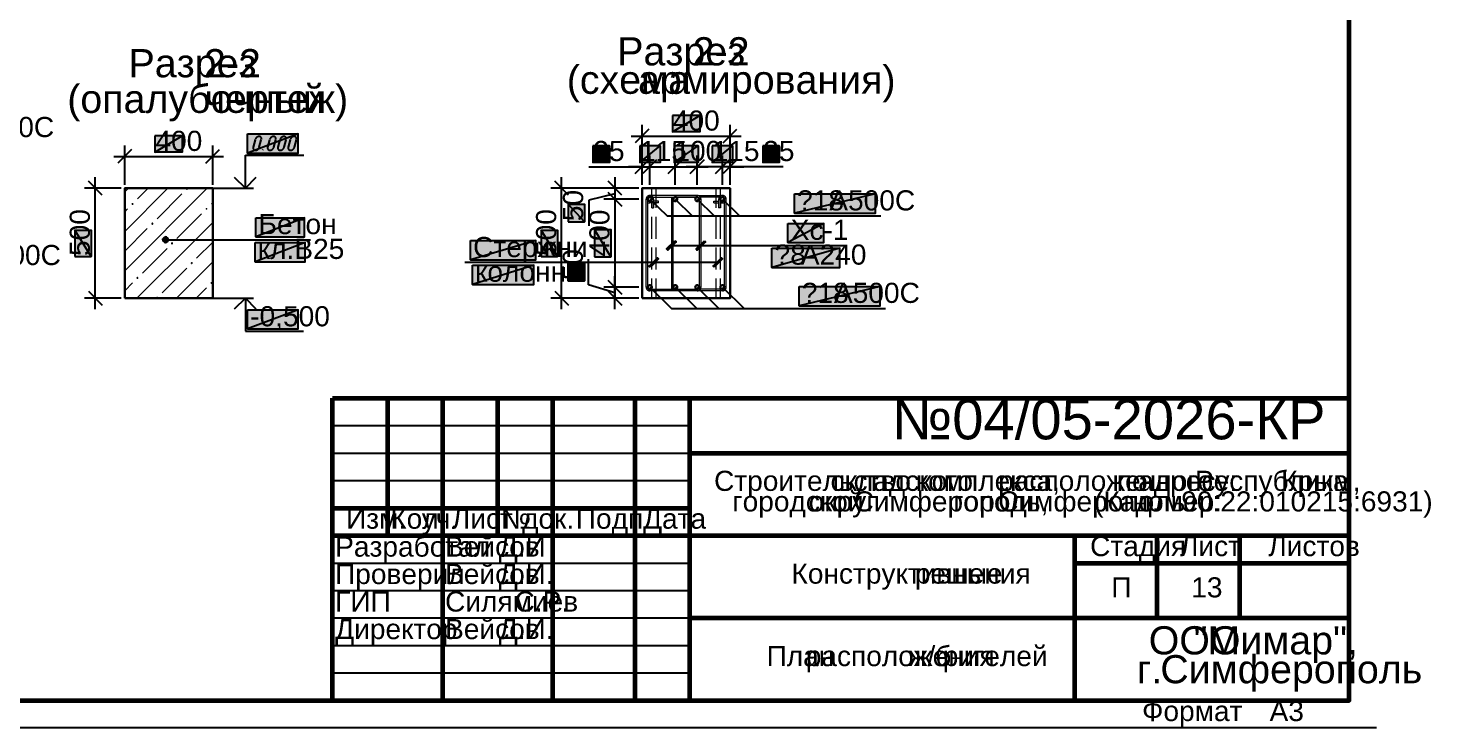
# Model space of a CAD drawing. Extents: x 8 to 21351, y 0 to 420.
# Drawn here: x 14166.9 to 14422.2, y 0.1 to 127.4 of the extents above; entities that cross this region are included whole.
import ezdxf

# ---------------------------------------------------------------- set-up
doc = ezdxf.new("R2010")
doc.units = 0
doc.styles.add('TEYPDFCAD_TEXT', font='arial.ttf')

msp = doc.modelspace()

# ---------------------------------------------------------------- hatches: boundary and pattern name
at = {"true_color": 0xffffff}
h = msp.add_hatch(color=0, dxfattribs=at)
h.paths.add_polyline_path([(14284.18, 111.51), (14284.18, 108.52), (14289.15, 111.51)])
h.paths.add_polyline_path([(14284.18, 108.52), (14289.15, 111.51), (14289.15, 108.52)])
h = msp.add_hatch(color=0, dxfattribs=at)
h.paths.add_polyline_path([(14190.01, 107.8), (14190.01, 104.8), (14194.98, 107.8)])
h.paths.add_polyline_path([(14190.01, 104.8), (14194.98, 107.8), (14194.98, 104.8)])
h = msp.add_hatch(color=0, dxfattribs=at)
h.paths.add_polyline_path([(14206.84, 108.18), (14216.09, 108.18), (14206.84, 104.67)])
h.paths.add_polyline_path([(14216.09, 108.18), (14206.84, 104.67), (14216.09, 104.67)])
h = msp.add_hatch(color=0, dxfattribs=at)
h.paths.add_polyline_path([(14269.68, 105.96), (14269.68, 102.95), (14272.69, 105.96)])
h.paths.add_polyline_path([(14269.68, 102.95), (14272.69, 105.96), (14272.69, 102.95)])
h = msp.add_hatch(color=0, dxfattribs=at)
h.paths.add_polyline_path([(14278.21, 105.96), (14278.21, 102.95), (14281.92, 105.96)])
h.paths.add_polyline_path([(14278.21, 102.95), (14281.92, 105.96), (14281.92, 102.95)])
h = msp.add_hatch(color=0, dxfattribs=at)
h.paths.add_polyline_path([(14284.46, 105.96), (14284.46, 102.95), (14288.88, 105.96)])
h.paths.add_polyline_path([(14284.46, 102.95), (14288.88, 105.96), (14288.88, 102.95)])
h = msp.add_hatch(color=0, dxfattribs=at)
h.paths.add_polyline_path([(14291.4, 105.96), (14291.4, 102.95), (14295.12, 105.96)])
h.paths.add_polyline_path([(14291.4, 102.95), (14295.12, 105.96), (14295.12, 102.95)])
h = msp.add_hatch(color=0, dxfattribs=at)
h.paths.add_polyline_path([(14300.61, 105.96), (14300.61, 102.95), (14303.61, 105.96)])
h.paths.add_polyline_path([(14300.61, 102.95), (14303.61, 105.96), (14303.61, 102.95)])
for color, points in [(256, [(14195.83, 98.13), (14195.83, 98.15), (14195.81, 98.15), (14195.79, 98.13), (14195.81, 98.11), (14195.83, 98.11)]), (256, [(14185.95, 95.42), (14185.95, 95.44), (14185.92, 95.44), (14185.9, 95.42), (14185.92, 95.4), (14185.95, 95.4)]), (256, [(14199.41, 94.53), (14199.41, 94.55), (14199.39, 94.55), (14199.37, 94.53), (14199.39, 94.51), (14199.41, 94.51)]), (256, [(14189.54, 91.82), (14189.54, 91.84), (14189.52, 91.84), (14189.5, 91.82), (14189.52, 91.8), (14189.54, 91.8)]), (7, [(14192.4, 88.71), (14192.44, 88.9), (14191.94, 88.9)]), (256, [(14193.12, 88.24), (14193.12, 88.26), (14193.1, 88.26), (14193.08, 88.24), (14193.1, 88.22), (14193.12, 88.22)]), (256, [(14196.72, 84.65), (14196.72, 84.67), (14196.7, 84.67), (14196.68, 84.65), (14196.7, 84.62), (14196.72, 84.62)]), (256, [(14186.83, 81.96), (14186.83, 81.98), (14186.81, 81.98), (14186.79, 81.96), (14186.81, 81.94), (14186.83, 81.94)]), (256, [(14200.32, 81.05), (14200.32, 81.07), (14200.3, 81.07), (14200.28, 81.05), (14200.3, 81.03), (14200.32, 81.03)]), (256, [(14190.43, 78.36), (14190.43, 78.38), (14190.41, 78.38), (14190.39, 78.36), (14190.41, 78.34), (14190.43, 78.34)])]:
    msp.add_hatch(color=color).paths.add_polyline_path(points)
h = msp.add_hatch(color=0, dxfattribs=at)
h.paths.add_polyline_path([(14306.36, 97.24), (14321.12, 97.24), (14306.36, 93.73)])
h.paths.add_polyline_path([(14321.12, 97.24), (14306.36, 93.73), (14321.12, 93.73)])
h = msp.add_hatch(color=0, dxfattribs=at)
h.paths.add_polyline_path([(14265.17, 92.18), (14268.18, 92.18), (14265.17, 95.38)])
h.paths.add_polyline_path([(14268.18, 92.18), (14265.17, 95.38), (14268.18, 95.38)])
h = msp.add_hatch(color=0, dxfattribs=at)
h.paths.add_polyline_path([(14208.34, 92.9), (14217.21, 92.9), (14208.34, 89.41)])
h.paths.add_polyline_path([(14217.21, 92.9), (14208.34, 89.41), (14217.21, 89.41)])
h = msp.add_hatch(color=0, dxfattribs=at)
h.paths.add_polyline_path([(14175.4, 85.87), (14178.41, 85.87), (14175.4, 90.66)])
h.paths.add_polyline_path([(14178.41, 85.87), (14175.4, 90.66), (14178.41, 90.66)])
h = msp.add_hatch(color=7)
h.paths.add_polyline_path([(14192.13, 89.37), (14191.94, 89.41), (14191.94, 88.9)])
h.paths.add_polyline_path([(14191.94, 89.41), (14191.94, 88.9), (14191.75, 89.37)])
h.paths.add_polyline_path([(14191.94, 88.9), (14191.75, 89.37), (14191.6, 89.26)])
h = msp.add_hatch(color=7)
h.paths.add_polyline_path([(14192.44, 88.9), (14192.4, 89.09), (14191.94, 88.9)])
h.paths.add_polyline_path([(14192.4, 89.09), (14191.94, 88.9), (14192.3, 89.26)])
h.paths.add_polyline_path([(14191.94, 88.9), (14192.3, 89.26), (14192.13, 89.37)])
h = msp.add_hatch(color=0, dxfattribs=at)
h.paths.add_polyline_path([(14260.26, 85.87), (14263.27, 85.87), (14260.26, 90.66)])
h.paths.add_polyline_path([(14263.27, 85.87), (14260.26, 90.66), (14263.27, 90.66)])
h = msp.add_hatch(color=0, dxfattribs=at)
h.paths.add_polyline_path([(14269.96, 85.79), (14272.96, 85.79), (14269.96, 90.76)])
h.paths.add_polyline_path([(14272.96, 85.79), (14269.96, 90.76), (14272.96, 90.76)])
h = msp.add_hatch(color=0, dxfattribs=at)
h.paths.add_polyline_path([(14305.2, 91.88), (14311.74, 91.88), (14305.2, 88.37)])
h.paths.add_polyline_path([(14311.74, 91.88), (14305.2, 88.37), (14311.74, 88.37)])
h = msp.add_hatch(color=7)
h.paths.add_polyline_path([(14191.6, 89.26), (14191.47, 89.09), (14191.94, 88.9)])
h.paths.add_polyline_path([(14191.47, 89.09), (14191.94, 88.9), (14191.45, 88.9)])
h.paths.add_polyline_path([(14191.94, 88.9), (14191.45, 88.9), (14191.47, 88.71)])
h = msp.add_hatch(color=7)
h.paths.add_polyline_path([(14191.47, 88.71), (14191.6, 88.56), (14191.94, 88.9)])
h.paths.add_polyline_path([(14191.6, 88.56), (14191.94, 88.9), (14191.75, 88.43)])
h.paths.add_polyline_path([(14191.94, 88.9), (14191.75, 88.43), (14191.94, 88.41)])
h = msp.add_hatch(color=7)
h.paths.add_polyline_path([(14191.94, 88.41), (14192.13, 88.43), (14191.94, 88.9)])
h.paths.add_polyline_path([(14192.13, 88.43), (14191.94, 88.9), (14192.3, 88.56)])
h.paths.add_polyline_path([(14191.94, 88.9), (14192.3, 88.56), (14192.4, 88.71)])
h = msp.add_hatch(color=0, dxfattribs=at)
h.paths.add_polyline_path([(14208.23, 88.41), (14217.34, 88.41), (14208.23, 84.9)])
h.paths.add_polyline_path([(14217.34, 88.41), (14208.23, 84.9), (14217.34, 84.9)])
h = msp.add_hatch(color=0, dxfattribs=at)
h.paths.add_polyline_path([(14247.41, 88.75), (14259.31, 88.75), (14247.41, 85.26)])
h.paths.add_polyline_path([(14259.31, 88.75), (14247.41, 85.26), (14259.31, 85.26)])
h = msp.add_hatch(color=7)
h.paths.add_polyline_path([(14284.62, 88.73), (14284.84, 88.52), (14283.12, 87.23)])
h.paths.add_polyline_path([(14284.84, 88.52), (14283.12, 87.23), (14283.33, 87.02)])
h = msp.add_hatch(color=7)
h.paths.add_polyline_path([(14284.62, 88.73), (14284.84, 88.52), (14283.12, 87.23)])
h.paths.add_polyline_path([(14284.84, 88.52), (14283.12, 87.23), (14283.33, 87.02)])
h = msp.add_hatch(color=7)
h.paths.add_polyline_path([(14289.98, 88.73), (14290.19, 88.52), (14288.48, 87.23)])
h.paths.add_polyline_path([(14290.19, 88.52), (14288.48, 87.23), (14288.69, 87.02)])
h = msp.add_hatch(color=7)
h.paths.add_polyline_path([(14289.98, 88.73), (14290.19, 88.52), (14288.48, 87.23)])
h.paths.add_polyline_path([(14290.19, 88.52), (14288.48, 87.23), (14288.69, 87.02)])
h = msp.add_hatch(color=0, dxfattribs=at)
h.paths.add_polyline_path([(14302.26, 87.38), (14314.66, 87.38), (14302.26, 83.86)])
h.paths.add_polyline_path([(14314.66, 87.38), (14302.26, 83.86), (14314.66, 83.86)])
h = msp.add_hatch(color=0, dxfattribs=at)
h.paths.add_polyline_path([(14247.77, 84.26), (14258.95, 84.26), (14247.77, 80.75)])
h.paths.add_polyline_path([(14258.95, 84.26), (14247.77, 80.75), (14258.95, 80.75)])
h = msp.add_hatch(color=0, dxfattribs=at)
h.paths.add_polyline_path([(14265.13, 81.45), (14268.14, 81.45), (14265.13, 84.62)])
h.paths.add_polyline_path([(14268.14, 81.45), (14265.13, 84.62), (14268.14, 84.62)])
h = msp.add_hatch(color=7)
h.paths.add_polyline_path([(14280.16, 83.9), (14279.95, 84.12), (14281.66, 85.41)])
h.paths.add_polyline_path([(14279.95, 84.12), (14281.66, 85.41), (14281.45, 85.62)])
h = msp.add_hatch(color=7)
h.paths.add_polyline_path([(14291.78, 83.9), (14291.57, 84.12), (14293.28, 85.41)])
h.paths.add_polyline_path([(14291.57, 84.12), (14293.28, 85.41), (14293.07, 85.62)])
h = msp.add_hatch(color=0, dxfattribs=at)
h.paths.add_polyline_path([(14307.21, 80.41), (14321.96, 80.41), (14307.21, 76.9)])
h.paths.add_polyline_path([(14321.96, 80.41), (14307.21, 76.9), (14321.96, 76.9)])
h = msp.add_hatch(color=0, dxfattribs=at)
h.paths.add_polyline_path([(14206.84, 76.16), (14216.07, 76.16), (14206.84, 72.67)])
h.paths.add_polyline_path([(14216.07, 76.16), (14206.84, 72.67), (14216.07, 72.67)])

# ---------------------------------------------------------------- linework, layer by layer
at = {"color": 7, "lineweight": 25}
for p, q in [((14278.66, 98.89), (14278.66, 109.77)), ((14294.66, 98.89), (14294.66, 109.77)), ((14208.29, 107.23), (14208.27, 107.17)), ((14208.32, 107.28), (14208.29, 107.23)), ((14208.35, 107.34), (14208.32, 107.28)), ((14208.39, 107.39), (14208.35, 107.34)), ((14208.43, 107.43), (14208.39, 107.39)), ((14208.47, 107.48), (14208.43, 107.43)), ((14208.52, 107.52), (14208.47, 107.48)), ((14208.57, 107.55), (14208.52, 107.52)), ((14208.62, 107.58), (14208.57, 107.55)), ((14208.68, 107.61), (14208.62, 107.58)), ((14208.73, 107.64), (14208.68, 107.61)), ((14208.79, 107.66), (14208.73, 107.64)), ((14208.85, 107.67), (14208.79, 107.66)), ((14208.91, 107.68), (14208.85, 107.67)), ((14208.97, 107.68), (14208.91, 107.68)), ((14209.02, 107.68), (14208.97, 107.68)), ((14209.08, 107.67), (14209.02, 107.68)), ((14209.13, 107.65), (14209.08, 107.67)), ((14209.17, 107.64), (14209.13, 107.65)), ((14209.22, 107.61), (14209.17, 107.64)), ((14209.26, 107.58), (14209.22, 107.61)), ((14209.29, 107.55), (14209.26, 107.58)), ((14209.32, 107.51), (14209.29, 107.55)), ((14209.35, 107.47), (14209.32, 107.51)), ((14209.37, 107.43), (14209.35, 107.47)), ((14209.39, 107.38), (14209.37, 107.43)), ((14209.4, 107.33), (14209.39, 107.38)), ((14209.39, 107.17), (14209.4, 107.23)), ((14209.4, 107.28), (14209.4, 107.33)), ((14209.4, 107.23), (14209.4, 107.28)), ((14210.92, 107.23), (14210.89, 107.17)), ((14210.94, 107.28), (14210.92, 107.23)), ((14210.98, 107.34), (14210.94, 107.28)), ((14211.01, 107.39), (14210.98, 107.34)), ((14211.05, 107.43), (14211.01, 107.39)), ((14211.1, 107.48), (14211.05, 107.43)), ((14211.15, 107.52), (14211.1, 107.48)), ((14211.2, 107.55), (14211.15, 107.52)), ((14211.25, 107.58), (14211.2, 107.55)), ((14211.3, 107.61), (14211.25, 107.58)), ((14211.36, 107.64), (14211.3, 107.61)), ((14211.42, 107.66), (14211.36, 107.64)), ((14211.47, 107.67), (14211.42, 107.66)), ((14211.53, 107.68), (14211.47, 107.67)), ((14211.59, 107.68), (14211.53, 107.68)), ((14211.65, 107.68), (14211.59, 107.68)), ((14211.7, 107.67), (14211.65, 107.68)), ((14211.75, 107.65), (14211.7, 107.67)), ((14211.8, 107.64), (14211.75, 107.65)), ((14211.84, 107.61), (14211.8, 107.64)), ((14211.88, 107.58), (14211.84, 107.61)), ((14211.92, 107.55), (14211.88, 107.58)), ((14211.95, 107.51), (14211.92, 107.55)), ((14211.97, 107.47), (14211.95, 107.51)), ((14211.99, 107.43), (14211.97, 107.47)), ((14212.01, 107.38), (14211.99, 107.43)), ((14212.02, 107.33), (14212.01, 107.38)), ((14212.03, 107.28), (14212.02, 107.33)), ((14212.02, 107.17), (14212.03, 107.23)), ((14212.03, 107.23), (14212.03, 107.28)), ((14212.8, 107.23), (14212.78, 107.17)), ((14212.83, 107.28), (14212.8, 107.23)), ((14212.86, 107.34), (14212.83, 107.28)), ((14212.9, 107.39), (14212.86, 107.34)), ((14212.94, 107.43), (14212.9, 107.39)), ((14212.98, 107.48), (14212.94, 107.43)), ((14213.03, 107.52), (14212.98, 107.48)), ((14213.08, 107.55), (14213.03, 107.52)), ((14213.13, 107.58), (14213.08, 107.55)), ((14213.19, 107.61), (14213.13, 107.58)), ((14213.24, 107.64), (14213.19, 107.61)), ((14213.3, 107.66), (14213.24, 107.64)), ((14213.36, 107.67), (14213.3, 107.66)), ((14213.42, 107.68), (14213.36, 107.67)), ((14213.47, 107.68), (14213.42, 107.68)), ((14213.53, 107.68), (14213.47, 107.68)), ((14213.59, 107.67), (14213.53, 107.68)), ((14213.64, 107.65), (14213.59, 107.67)), ((14213.68, 107.64), (14213.64, 107.65)), ((14213.73, 107.61), (14213.68, 107.64)), ((14213.77, 107.58), (14213.73, 107.61)), ((14213.8, 107.55), (14213.77, 107.58)), ((14213.83, 107.51), (14213.8, 107.55)), ((14213.86, 107.47), (14213.83, 107.51)), ((14213.88, 107.43), (14213.86, 107.47)), ((14213.89, 107.38), (14213.88, 107.43)), ((14213.9, 107.33), (14213.89, 107.38)), ((14213.91, 107.28), (14213.9, 107.33)), ((14213.9, 107.17), (14213.91, 107.23)), ((14213.91, 107.23), (14213.91, 107.28)), ((14214.66, 107.23), (14214.64, 107.17)), ((14214.69, 107.28), (14214.66, 107.23)), ((14214.72, 107.34), (14214.69, 107.28)), ((14214.76, 107.39), (14214.72, 107.34)), ((14214.8, 107.43), (14214.76, 107.39)), ((14214.85, 107.48), (14214.8, 107.43)), ((14214.89, 107.52), (14214.85, 107.48)), ((14214.94, 107.55), (14214.89, 107.52)), ((14214.99, 107.58), (14214.94, 107.55)), ((14215.05, 107.61), (14214.99, 107.58)), ((14215.1, 107.64), (14215.05, 107.61)), ((14215.16, 107.66), (14215.1, 107.64)), ((14215.22, 107.67), (14215.16, 107.66)), ((14215.28, 107.68), (14215.22, 107.67)), ((14215.34, 107.68), (14215.28, 107.68)), ((14215.39, 107.68), (14215.34, 107.68)), ((14215.45, 107.67), (14215.39, 107.68)), ((14215.5, 107.65), (14215.45, 107.67)), ((14215.55, 107.64), (14215.5, 107.65)), ((14215.59, 107.61), (14215.55, 107.64)), ((14215.63, 107.58), (14215.59, 107.61)), ((14215.66, 107.55), (14215.63, 107.58)), ((14215.69, 107.51), (14215.66, 107.55)), ((14215.72, 107.47), (14215.69, 107.51)), ((14215.74, 107.43), (14215.72, 107.47)), ((14215.76, 107.38), (14215.74, 107.43)), ((14215.77, 107.33), (14215.76, 107.38)), ((14215.77, 107.28), (14215.77, 107.33)), ((14215.77, 107.23), (14215.77, 107.28)), ((14215.77, 107.17), (14215.77, 107.23)), ((14276.67, 107.76), (14296.67, 107.76)), ((14279.9, 109.01), (14277.41, 106.51)), ((14293.41, 106.51), (14295.91, 109.01)), ((14185.75, 105.3), (14183.26, 102.81)), ((14184.51, 98.89), (14184.51, 106.05)), ((14199.26, 102.81), (14201.76, 105.3)), ((14200.51, 98.89), (14200.51, 106.05)), ((14208.23, 107.1), (14207.87, 105.73)), ((14207.88, 105.68), (14207.87, 105.63)), ((14207.87, 105.63), (14207.87, 105.57)), ((14207.87, 105.57), (14207.88, 105.52)), ((14207.89, 105.74), (14207.88, 105.68)), ((14207.88, 105.52), (14207.89, 105.47)), ((14207.89, 105.47), (14207.9, 105.42)), ((14207.9, 105.42), (14207.92, 105.38)), ((14207.92, 105.38), (14207.95, 105.34)), ((14207.95, 105.34), (14207.98, 105.3)), ((14207.98, 105.3), (14208.02, 105.27)), ((14208.02, 105.27), (14208.05, 105.24)), ((14208.05, 105.24), (14208.1, 105.22)), ((14208.1, 105.22), (14208.14, 105.2)), ((14208.14, 105.2), (14208.2, 105.18)), ((14208.2, 105.18), (14208.25, 105.17)), ((14208.27, 107.17), (14208.25, 107.12)), ((14208.25, 105.17), (14208.31, 105.17)), ((14208.31, 105.17), (14208.36, 105.17)), ((14208.36, 105.17), (14208.42, 105.18)), ((14208.42, 105.18), (14208.48, 105.2)), ((14208.48, 105.2), (14208.54, 105.22)), ((14208.54, 105.22), (14208.59, 105.24)), ((14208.59, 105.24), (14208.65, 105.27)), ((14208.65, 105.27), (14208.7, 105.3)), ((14208.7, 105.3), (14208.75, 105.34)), ((14208.75, 105.34), (14208.8, 105.38)), ((14208.8, 105.38), (14208.84, 105.42)), ((14208.84, 105.42), (14208.88, 105.47)), ((14208.88, 105.47), (14208.92, 105.52)), ((14208.92, 105.52), (14208.95, 105.57)), ((14208.95, 105.57), (14208.98, 105.62)), ((14208.98, 105.62), (14209, 105.68)), ((14209, 105.73), (14209.36, 107.1)), ((14209, 105.68), (14209.02, 105.74)), ((14209.38, 107.11), (14209.39, 107.17)), ((14209.63, 105.3), (14209.59, 105.18)), ((14210.86, 107.1), (14210.5, 105.73)), ((14210.51, 105.74), (14210.5, 105.68)), ((14210.5, 105.68), (14210.5, 105.63)), ((14210.5, 105.63), (14210.5, 105.57)), ((14210.5, 105.57), (14210.5, 105.52)), ((14210.5, 105.52), (14210.51, 105.47)), ((14210.51, 105.47), (14210.53, 105.42)), ((14210.53, 105.42), (14210.55, 105.38)), ((14210.55, 105.38), (14210.57, 105.34)), ((14210.57, 105.34), (14210.6, 105.3)), ((14210.6, 105.3), (14210.64, 105.27)), ((14210.64, 105.27), (14210.68, 105.24)), ((14210.68, 105.24), (14210.72, 105.22)), ((14210.72, 105.22), (14210.77, 105.2)), ((14210.77, 105.2), (14210.82, 105.18)), ((14210.82, 105.18), (14210.87, 105.17)), ((14210.89, 107.17), (14210.87, 107.12)), ((14210.87, 105.17), (14210.93, 105.17)), ((14210.93, 105.17), (14210.99, 105.17)), ((14210.99, 105.17), (14211.05, 105.18)), ((14211.05, 105.18), (14211.11, 105.2)), ((14211.11, 105.2), (14211.16, 105.22)), ((14211.16, 105.22), (14211.22, 105.24)), ((14211.22, 105.24), (14211.27, 105.27)), ((14211.27, 105.27), (14211.33, 105.3)), ((14211.33, 105.3), (14211.38, 105.34)), ((14211.38, 105.34), (14211.42, 105.38)), ((14211.42, 105.38), (14211.47, 105.42)), ((14211.47, 105.42), (14211.51, 105.47)), ((14211.51, 105.47), (14211.54, 105.52)), ((14211.54, 105.52), (14211.58, 105.57)), ((14211.58, 105.57), (14211.61, 105.62)), ((14211.61, 105.62), (14211.63, 105.68)), ((14211.62, 105.73), (14212, 107.1)), ((14211.63, 105.68), (14211.65, 105.74)), ((14212.01, 107.11), (14212.02, 107.17)), ((14212.38, 105.74), (14212.36, 105.68)), ((14212.36, 105.68), (14212.36, 105.63)), ((14212.36, 105.63), (14212.36, 105.57)), ((14212.36, 105.57), (14212.36, 105.52)), ((14212.36, 105.52), (14212.37, 105.47)), ((14212.37, 105.47), (14212.39, 105.42)), ((14212.74, 107.1), (14212.38, 105.73)), ((14212.39, 105.42), (14212.41, 105.38)), ((14212.41, 105.38), (14212.44, 105.34)), ((14212.44, 105.34), (14212.47, 105.3)), ((14212.47, 105.3), (14212.5, 105.27)), ((14212.5, 105.27), (14212.54, 105.24)), ((14212.54, 105.24), (14212.58, 105.22)), ((14212.58, 105.22), (14212.63, 105.2)), ((14212.63, 105.2), (14212.68, 105.18)), ((14212.68, 105.18), (14212.74, 105.17)), ((14212.74, 105.17), (14212.79, 105.17)), ((14212.78, 107.17), (14212.76, 107.12)), ((14212.79, 105.17), (14212.85, 105.17)), ((14212.85, 105.17), (14212.91, 105.18)), ((14212.91, 105.18), (14212.97, 105.2)), ((14212.97, 105.2), (14213.03, 105.22)), ((14213.03, 105.22), (14213.08, 105.24)), ((14213.08, 105.24), (14213.14, 105.27)), ((14213.14, 105.27), (14213.19, 105.3)), ((14213.19, 105.3), (14213.24, 105.34)), ((14213.24, 105.34), (14213.29, 105.38)), ((14213.29, 105.38), (14213.33, 105.42)), ((14213.33, 105.42), (14213.37, 105.47)), ((14213.37, 105.47), (14213.41, 105.52)), ((14213.41, 105.52), (14213.44, 105.57)), ((14213.44, 105.57), (14213.47, 105.62)), ((14213.47, 105.62), (14213.49, 105.68)), ((14213.49, 105.68), (14213.51, 105.74)), ((14213.5, 105.73), (14213.86, 107.1)), ((14213.89, 107.11), (14213.9, 107.17)), ((14214.25, 105.68), (14214.24, 105.63)), ((14214.24, 105.63), (14214.24, 105.57)), ((14214.24, 105.57), (14214.25, 105.52)), ((14214.63, 107.1), (14214.25, 105.73)), ((14214.26, 105.74), (14214.25, 105.68)), ((14214.25, 105.52), (14214.26, 105.47)), ((14214.26, 105.47), (14214.27, 105.42)), ((14214.27, 105.42), (14214.29, 105.38)), ((14214.29, 105.38), (14214.32, 105.34)), ((14214.32, 105.34), (14214.35, 105.3)), ((14214.35, 105.3), (14214.39, 105.27)), ((14214.39, 105.27), (14214.43, 105.24)), ((14214.43, 105.24), (14214.47, 105.22)), ((14214.47, 105.22), (14214.52, 105.2)), ((14214.52, 105.2), (14214.57, 105.18)), ((14214.57, 105.18), (14214.62, 105.17)), ((14214.64, 107.17), (14214.62, 107.12)), ((14214.62, 105.17), (14214.68, 105.17)), ((14214.68, 105.17), (14214.74, 105.17)), ((14214.74, 105.17), (14214.79, 105.18)), ((14214.79, 105.18), (14214.85, 105.2)), ((14214.85, 105.2), (14214.91, 105.22)), ((14214.91, 105.22), (14214.97, 105.24)), ((14214.97, 105.24), (14215.02, 105.27)), ((14215.02, 105.27), (14215.07, 105.3)), ((14215.07, 105.3), (14215.12, 105.34)), ((14215.12, 105.34), (14215.17, 105.38)), ((14215.17, 105.38), (14215.21, 105.42)), ((14215.21, 105.42), (14215.25, 105.47)), ((14215.25, 105.47), (14215.29, 105.52)), ((14215.29, 105.52), (14215.32, 105.57)), ((14215.32, 105.57), (14215.35, 105.62)), ((14215.35, 105.62), (14215.38, 105.68)), ((14215.37, 105.73), (14215.75, 107.1)), ((14215.38, 105.68), (14215.39, 105.74)), ((14215.75, 107.11), (14215.77, 107.17)), ((14182.5, 104.06), (14202.5, 104.06)), ((14206.46, 98.28), (14206.46, 104.27)), ((14206.46, 104.27), (14217.1, 104.27)), ((14268.94, 102.19), (14278.66, 102.19)), ((14278.66, 102.19), (14276.16, 102.19)), ((14277.41, 100.94), (14279.9, 103.44)), ((14278.06, 102.19), (14286.66, 102.19)), ((14278.66, 98.89), (14278.66, 104.2)), ((14278.66, 102.19), (14280.05, 102.19)), ((14281.3, 103.44), (14278.8, 100.94)), ((14281.3, 103.44), (14278.8, 100.94)), ((14280.05, 98.89), (14280.05, 104.2)), ((14280.05, 98.89), (14280.05, 104.2)), ((14280.05, 102.19), (14282.57, 102.19)), ((14282.66, 102.19), (14290.66, 102.19)), ((14283.42, 100.94), (14285.92, 103.44)), ((14285.92, 103.44), (14283.42, 100.94)), ((14284.67, 98.89), (14284.67, 104.2)), ((14284.67, 98.89), (14284.67, 104.2)), ((14295.27, 102.19), (14286.66, 102.19)), ((14289.92, 103.44), (14287.42, 100.94)), ((14287.42, 100.94), (14289.92, 103.44)), ((14288.67, 98.89), (14288.67, 104.2)), ((14288.67, 98.89), (14288.67, 104.2)), ((14293.26, 102.19), (14290.76, 102.19)), ((14292.01, 100.94), (14294.51, 103.44)), ((14292.01, 100.94), (14294.51, 103.44)), ((14293.26, 98.89), (14293.26, 104.2)), ((14293.26, 98.89), (14293.26, 104.2)), ((14294.66, 102.19), (14293.26, 102.19)), ((14295.91, 103.44), (14293.41, 100.94)), ((14294.66, 98.89), (14294.66, 104.2)), ((14294.66, 102.19), (14297.16, 102.19)), ((14304.35, 102.19), (14294.66, 102.19)), ((14204.45, 100.27), (14206.46, 98.28)), ((14206.46, 98.28), (14208.45, 100.27)), ((14264.01, 76.26), (14264.01, 100.27)), ((14273.7, 100.27), (14273.7, 94.28)), ((14200.51, 98.28), (14207.94, 98.28)), ((14278.04, 98.28), (14262.02, 98.28)), ((14265.28, 97.03), (14262.76, 99.53)), ((14273.7, 97.26), (14268.94, 96.12)), ((14278.04, 98.28), (14271.71, 98.28)), ((14274.95, 97.03), (14272.45, 99.53)), ((14272.45, 97.51), (14274.95, 95.02)), ((14274.95, 95.02), (14272.45, 97.51)), ((14273.7, 98.28), (14273.7, 78.25)), ((14268.94, 96.12), (14268.94, 91.44)), ((14278.04, 96.27), (14271.71, 96.27)), ((14278.04, 96.27), (14271.71, 96.27)), ((14280.05, 96.27), (14283.19, 93.24)), ((14284.67, 96.27), (14287.78, 93.24)), ((14288.67, 96.27), (14291.78, 93.24)), ((14293.26, 96.27), (14296.39, 93.24)), ((14283.19, 93.24), (14305.37, 93.24)), ((14305.37, 93.24), (14322.11, 93.24)), ((14191.94, 88.9), (14207.24, 88.9)), ((14207.24, 88.9), (14218.33, 88.9)), ((14283.99, 87.88), (14301.26, 87.88)), ((14283.99, 87.88), (14301.26, 87.88)), ((14289.34, 87.88), (14301.26, 87.88)), ((14289.34, 87.88), (14301.26, 87.88)), ((14301.26, 87.88), (14315.68, 87.88)), ((14260.3, 84.75), (14246.42, 84.75)), ((14280.81, 84.75), (14260.3, 84.75)), ((14292.43, 84.75), (14260.3, 84.75)), ((14268.88, 80.69), (14268.88, 85.37)), ((14273.7, 76.26), (14273.7, 82.27)), ((14262.76, 79.52), (14265.28, 77)), ((14273.7, 79.27), (14268.88, 80.69)), ((14278.04, 80.26), (14271.71, 80.26)), ((14278.04, 80.26), (14271.71, 80.26)), ((14274.95, 79.02), (14272.45, 81.51)), ((14272.45, 81.51), (14274.95, 79.02)), ((14272.45, 79.52), (14274.95, 77)), ((14280.05, 80.26), (14284.03, 76.41)), ((14284.67, 80.26), (14288.62, 76.41)), ((14288.67, 80.26), (14292.63, 76.41)), ((14293.26, 80.26), (14297.24, 76.41)), ((14200.51, 78.25), (14207.94, 78.25)), ((14206.46, 78.25), (14204.45, 76.26)), ((14206.46, 78.25), (14206.46, 72.26)), ((14208.45, 76.26), (14206.46, 78.25)), ((14278.04, 78.25), (14262.02, 78.25)), ((14278.04, 78.25), (14271.71, 78.25)), ((14284.03, 76.41), (14306.21, 76.41)), ((14306.21, 76.41), (14322.96, 76.41)), ((14206.46, 72.26), (14217.06, 72.26))]:
    msp.add_line(p, q, dxfattribs=at)
at = {"color": 0, "lineweight": 0, "true_color": 0xffffff}
for p, q in [((14206.84, 104.67), (14216.09, 104.67)), ((14306.36, 93.73), (14321.12, 93.73)), ((14208.34, 89.41), (14217.21, 89.41)), ((14305.2, 88.37), (14311.74, 88.37)), ((14208.23, 84.9), (14217.34, 84.9)), ((14247.41, 85.26), (14259.31, 85.26)), ((14302.26, 83.86), (14314.66, 83.86)), ((14247.77, 80.75), (14258.95, 80.75)), ((14307.21, 76.9), (14321.96, 76.9)), ((14206.84, 72.67), (14216.07, 72.67))]:
    msp.add_line(p, q, dxfattribs=at)
at = {"lineweight": 25}
for p, q in [((14179.15, 76.26), (14179.15, 100.27)), ((14183.87, 98.28), (14177.16, 98.28)), ((14180.4, 97.03), (14177.9, 99.53)), ((14177.9, 79.52), (14180.4, 77)), ((14183.87, 78.25), (14177.16, 78.25)), ((14222.33, 55.1), (14287.33, 55.1)), ((14222.33, 50.1), (14287.33, 50.1)), ((14222.33, 45.11), (14287.33, 45.11)), ((14222.33, 30.1), (14287.33, 30.1)), ((14222.33, 25.1), (14287.33, 25.1)), ((14222.33, 20.11), (14287.33, 20.11)), ((14222.33, 15.09), (14287.33, 15.09)), ((14222.33, 10.1), (14287.33, 10.1)), ((14412.26, 0.11), (13992.36, 0.11))]:
    msp.add_line(p, q, dxfattribs=at)
at = {"lineweight": 9}
for p, q in [((14184.51, 97.6), (14185.18, 98.28)), ((14184.51, 90.4), (14192.36, 98.28)), ((14184.51, 83.23), (14199.53, 98.28)), ((14186.81, 96.33), (14188.76, 98.28)), ((14190.41, 92.73), (14194.9, 97.22)), ((14184.51, 94), (14185.01, 94.53)), ((14200.3, 95.42), (14200.51, 95.63)), ((14194.01, 89.13), (14198.5, 93.62)), ((14197.38, 88.9), (14200.51, 92.03)), ((14184.51, 86.83), (14188.61, 90.93)), ((14186.73, 78.25), (14197.38, 88.9)), ((14187.72, 82.85), (14192.21, 87.33)), ((14197.59, 85.53), (14200.51, 88.46)), ((14193.9, 78.25), (14200.51, 84.86)), ((14191.3, 79.25), (14195.81, 83.74)), ((14184.51, 79.63), (14185.92, 81.05)), ((14197.5, 78.25), (14199.39, 80.16))]:
    msp.add_line(p, q, dxfattribs=at)
at = {"color": 7, "lineweight": 9}
for p, q in [((14280.41, 94.68), (14280.41, 98.28)), ((14281.22, 94.68), (14281.22, 98.28)), ((14292.1, 94.68), (14292.1, 98.28)), ((14292.9, 94.68), (14292.9, 98.28)), ((14280.41, 89.07), (14280.41, 93.07)), ((14281.22, 89.07), (14281.22, 93.07)), ((14292.1, 89.07), (14292.1, 93.07)), ((14292.9, 89.07), (14292.9, 93.07)), ((14280.41, 83.46), (14280.41, 87.46)), ((14281.22, 83.46), (14281.22, 87.46)), ((14292.1, 83.46), (14292.1, 87.46)), ((14292.9, 83.46), (14292.9, 87.46)), ((14280.41, 78.25), (14280.41, 81.87)), ((14281.22, 78.25), (14281.22, 81.87)), ((14292.1, 78.25), (14292.1, 81.87)), ((14292.9, 78.25), (14292.9, 81.87))]:
    msp.add_line(p, q, dxfattribs=at)
at = {"color": 7, "lineweight": 20}
for p, q in [((14279.39, 96.42), (14279.38, 96.35)), ((14279.38, 96.35), (14279.38, 96.28)), ((14279.38, 80.26), (14279.38, 96.27)), ((14279.41, 96.48), (14279.39, 96.42)), ((14279.43, 96.54), (14279.41, 96.48)), ((14279.46, 96.6), (14279.43, 96.54)), ((14279.49, 96.66), (14279.46, 96.6)), ((14279.53, 96.71), (14279.49, 96.66)), ((14279.58, 96.76), (14279.53, 96.71)), ((14279.63, 96.81), (14279.58, 96.76)), ((14279.68, 96.85), (14279.63, 96.81)), ((14279.74, 96.88), (14279.68, 96.85)), ((14279.69, 80.26), (14279.69, 96.27)), ((14279.7, 95.69), (14279.72, 95.67)), ((14279.72, 95.67), (14279.74, 95.66)), ((14279.8, 96.91), (14279.74, 96.88)), ((14279.74, 95.66), (14279.76, 95.65)), ((14279.76, 95.65), (14279.78, 95.64)), ((14279.78, 95.64), (14279.81, 95.64)), ((14279.86, 96.93), (14279.8, 96.91)), ((14279.81, 95.64), (14279.83, 95.63)), ((14279.83, 95.63), (14279.85, 95.62)), ((14279.85, 95.62), (14279.87, 95.61)), ((14279.92, 96.95), (14279.86, 96.93)), ((14279.87, 95.61), (14279.9, 95.61)), ((14279.9, 95.61), (14279.92, 95.6)), ((14279.99, 96.96), (14279.92, 96.95)), ((14279.92, 95.6), (14279.94, 95.6)), ((14279.94, 95.6), (14279.97, 95.59)), ((14279.97, 95.59), (14279.99, 95.59)), ((14280.06, 96.96), (14279.99, 96.96)), ((14279.99, 95.59), (14280.02, 95.59)), ((14280.02, 95.59), (14280.04, 95.59)), ((14280.04, 95.59), (14280.06, 95.59)), ((14288.67, 96.94), (14280.05, 96.94)), ((14280.41, 95.91), (14280.05, 95.91)), ((14280.41, 95.59), (14280.05, 95.59)), ((14280.13, 96.96), (14280.06, 96.96)), ((14280.2, 96.95), (14280.13, 96.96)), ((14280.27, 96.93), (14280.2, 96.95)), ((14280.33, 96.91), (14280.27, 96.93)), ((14280.39, 96.88), (14280.33, 96.91)), ((14280.45, 96.85), (14280.39, 96.88)), ((14280.41, 96.27), (14280.41, 94.68)), ((14280.41, 94.68), (14280.75, 94.68)), ((14280.5, 96.81), (14280.45, 96.85)), ((14280.55, 96.76), (14280.5, 96.81)), ((14280.59, 96.71), (14280.55, 96.76)), ((14280.63, 96.66), (14280.59, 96.71)), ((14280.67, 96.6), (14280.63, 96.66)), ((14280.65, 96.63), (14288.67, 96.63)), ((14280.7, 96.54), (14280.67, 96.6)), ((14280.72, 96.48), (14280.7, 96.54)), ((14280.74, 96.42), (14280.72, 96.48)), ((14280.75, 96.35), (14280.74, 96.42)), ((14280.75, 96.28), (14280.75, 96.35)), ((14280.75, 96.27), (14280.75, 94.68)), ((14281.62, 95.91), (14280.75, 95.91)), ((14281.62, 95.59), (14280.75, 95.59)), ((14281.62, 95.59), (14281.62, 95.91)), ((14284, 96.37), (14283.99, 96.35)), ((14283.99, 96.35), (14283.99, 96.32)), ((14283.99, 96.32), (14283.99, 96.3)), ((14283.99, 96.3), (14283.99, 96.28)), ((14283.99, 96.27), (14283.99, 80.26)), ((14284.01, 96.44), (14284, 96.42)), ((14284, 96.42), (14284, 96.4)), ((14284, 96.4), (14284, 96.37)), ((14284.02, 96.47), (14284.01, 96.44)), ((14284.03, 96.51), (14284.02, 96.49)), ((14284.02, 96.49), (14284.02, 96.47)), ((14284.04, 96.53), (14284.03, 96.51)), ((14284.05, 96.56), (14284.04, 96.53)), ((14284.06, 96.58), (14284.05, 96.56)), ((14284.07, 96.6), (14284.06, 96.58)), ((14284.08, 96.62), (14284.07, 96.6)), ((14284.09, 96.64), (14284.08, 96.62)), ((14284.31, 80.26), (14284.31, 96.27)), ((14284.67, 96.94), (14293.26, 96.94)), ((14288.75, 96.96), (14288.68, 96.96)), ((14288.82, 96.95), (14288.75, 96.96)), ((14288.88, 96.93), (14288.82, 96.95)), ((14288.95, 96.91), (14288.88, 96.93)), ((14289.01, 96.88), (14288.95, 96.91)), ((14289.06, 96.85), (14289.01, 96.88)), ((14289.03, 96.27), (14289.03, 80.26)), ((14289.12, 96.81), (14289.06, 96.85)), ((14289.16, 96.76), (14289.12, 96.81)), ((14289.21, 96.71), (14289.16, 96.76)), ((14289.25, 96.66), (14289.21, 96.71)), ((14292.69, 96.63), (14289.24, 96.63)), ((14289.28, 96.6), (14289.25, 96.66)), ((14289.31, 96.54), (14289.28, 96.6)), ((14289.33, 96.48), (14289.31, 96.54)), ((14289.35, 96.42), (14289.33, 96.48)), ((14289.34, 96.27), (14289.34, 80.26)), ((14289.36, 96.35), (14289.35, 96.42)), ((14289.37, 96.28), (14289.36, 96.35)), ((14291.69, 95.91), (14292.58, 95.91)), ((14291.69, 95.59), (14291.69, 95.91)), ((14291.69, 95.59), (14292.58, 95.59)), ((14292.59, 96.35), (14292.58, 96.28)), ((14292.58, 96.27), (14292.58, 94.68)), ((14292.9, 94.68), (14292.58, 94.68)), ((14292.6, 96.42), (14292.59, 96.35)), ((14292.61, 96.48), (14292.6, 96.42)), ((14292.64, 96.54), (14292.61, 96.48)), ((14292.67, 96.6), (14292.64, 96.54)), ((14292.7, 96.66), (14292.67, 96.6)), ((14292.74, 96.71), (14292.7, 96.66)), ((14292.78, 96.76), (14292.74, 96.71)), ((14292.83, 96.81), (14292.78, 96.76)), ((14292.89, 96.85), (14292.83, 96.81)), ((14292.94, 96.88), (14292.89, 96.85)), ((14292.9, 96.27), (14292.9, 94.68)), ((14292.9, 95.91), (14293.26, 95.91)), ((14292.9, 95.59), (14293.26, 95.59)), ((14293, 96.91), (14292.94, 96.88)), ((14293.07, 96.93), (14293, 96.91)), ((14293.13, 96.95), (14293.07, 96.93)), ((14293.2, 96.96), (14293.13, 96.95)), ((14293.27, 96.96), (14293.2, 96.96)), ((14293.34, 96.96), (14293.27, 96.96)), ((14293.27, 95.59), (14293.3, 95.59)), ((14293.3, 95.59), (14293.32, 95.59)), ((14293.32, 95.59), (14293.34, 95.59)), ((14293.41, 96.95), (14293.34, 96.96)), ((14293.34, 95.59), (14293.37, 95.59)), ((14293.37, 95.59), (14293.39, 95.6)), ((14293.39, 95.6), (14293.41, 95.6)), ((14293.48, 96.93), (14293.41, 96.95)), ((14293.41, 95.6), (14293.44, 95.61)), ((14293.44, 95.61), (14293.46, 95.61)), ((14293.46, 95.61), (14293.48, 95.62)), ((14293.54, 96.91), (14293.48, 96.93)), ((14293.48, 95.62), (14293.51, 95.63)), ((14293.51, 95.63), (14293.53, 95.64)), ((14293.53, 95.64), (14293.55, 95.64)), ((14293.6, 96.88), (14293.54, 96.91)), ((14293.55, 95.64), (14293.57, 95.65)), ((14293.57, 95.65), (14293.59, 95.66)), ((14293.59, 95.66), (14293.62, 95.67)), ((14293.66, 96.85), (14293.6, 96.88)), ((14293.62, 80.26), (14293.62, 96.27)), ((14293.62, 95.67), (14293.64, 95.69)), ((14293.71, 96.81), (14293.66, 96.85)), ((14293.76, 96.76), (14293.71, 96.81)), ((14293.8, 96.71), (14293.76, 96.76)), ((14293.84, 96.66), (14293.8, 96.71)), ((14293.88, 96.6), (14293.84, 96.66)), ((14293.9, 96.54), (14293.88, 96.6)), ((14293.93, 96.48), (14293.9, 96.54)), ((14293.95, 96.42), (14293.93, 96.48)), ((14293.94, 80.26), (14293.94, 96.27)), ((14293.96, 96.35), (14293.95, 96.42)), ((14293.96, 96.28), (14293.96, 96.35)), ((14279.38, 80.27), (14279.38, 80.2)), ((14279.38, 80.2), (14279.39, 80.14)), ((14279.39, 80.14), (14279.41, 80.07)), ((14279.41, 80.07), (14279.43, 80.01)), ((14279.43, 80.01), (14279.46, 79.95)), ((14279.46, 79.95), (14279.49, 79.89)), ((14279.49, 79.89), (14279.53, 79.84)), ((14279.53, 79.84), (14279.58, 79.79)), ((14279.58, 79.79), (14279.63, 79.74)), ((14279.63, 79.74), (14279.68, 79.7)), ((14279.68, 79.7), (14279.74, 79.67)), ((14279.74, 79.67), (14279.8, 79.64)), ((14279.8, 79.64), (14279.86, 79.62)), ((14279.86, 79.62), (14279.92, 79.6)), ((14279.92, 79.6), (14279.99, 79.59)), ((14279.99, 79.59), (14280.06, 79.59)), ((14280.05, 79.9), (14288.67, 79.9)), ((14288.67, 79.59), (14280.05, 79.59)), ((14283.99, 80.27), (14283.99, 80.25)), ((14283.99, 80.25), (14283.99, 80.23)), ((14283.99, 80.23), (14283.99, 80.2)), ((14283.99, 80.2), (14284, 80.18)), ((14284, 80.18), (14284, 80.16)), ((14284, 80.16), (14284, 80.13)), ((14284, 80.13), (14284.01, 80.11)), ((14284.01, 80.11), (14284.02, 80.09)), ((14284.02, 80.09), (14284.02, 80.06)), ((14284.02, 80.06), (14284.03, 80.04)), ((14284.03, 80.04), (14284.04, 80.02)), ((14284.04, 80.02), (14284.05, 80)), ((14284.05, 80), (14284.06, 79.97)), ((14284.06, 79.97), (14284.07, 79.95)), ((14284.07, 79.95), (14284.08, 79.93)), ((14284.08, 79.93), (14284.09, 79.91)), ((14293.26, 79.59), (14288.67, 79.59)), ((14288.68, 79.59), (14288.75, 79.59)), ((14288.75, 79.59), (14288.82, 79.6)), ((14288.82, 79.6), (14288.88, 79.62)), ((14288.88, 79.62), (14288.95, 79.64)), ((14288.95, 79.64), (14289.01, 79.67)), ((14289.01, 79.67), (14289.06, 79.7)), ((14289.06, 79.7), (14289.12, 79.74)), ((14289.12, 79.74), (14289.16, 79.79)), ((14289.16, 79.79), (14289.21, 79.84)), ((14289.21, 79.84), (14289.25, 79.89)), ((14293.26, 79.9), (14289.24, 79.9)), ((14289.25, 79.89), (14289.28, 79.95)), ((14289.28, 79.95), (14289.31, 80.01)), ((14289.31, 80.01), (14289.33, 80.07)), ((14289.33, 80.07), (14289.35, 80.14)), ((14289.35, 80.14), (14289.36, 80.2)), ((14289.36, 80.2), (14289.37, 80.27)), ((14293.27, 79.59), (14293.34, 79.59)), ((14293.34, 79.59), (14293.41, 79.6)), ((14293.41, 79.6), (14293.48, 79.62)), ((14293.48, 79.62), (14293.54, 79.64)), ((14293.54, 79.64), (14293.6, 79.67)), ((14293.6, 79.67), (14293.66, 79.7)), ((14293.66, 79.7), (14293.71, 79.74)), ((14293.71, 79.74), (14293.76, 79.79)), ((14293.76, 79.79), (14293.8, 79.84)), ((14293.8, 79.84), (14293.84, 79.89)), ((14293.84, 79.89), (14293.88, 79.95)), ((14293.88, 79.95), (14293.9, 80.01)), ((14293.9, 80.01), (14293.93, 80.07)), ((14293.93, 80.07), (14293.95, 80.14)), ((14293.95, 80.14), (14293.96, 80.2)), ((14293.96, 80.2), (14293.96, 80.27))]:
    msp.add_line(p, q, dxfattribs=at)
at = {"lineweight": 60}
for p, q in [((14222.33, 60.09), (14407.33, 60.09)), ((14222.33, 5.1), (14222.33, 60.09)), ((14232.34, 60.09), (14232.34, 35.09)), ((14242.33, 60.09), (14242.33, 5.1)), ((14252.35, 60.09), (14252.35, 35.09)), ((14262.34, 60.09), (14262.34, 5.1)), ((14277.34, 60.09), (14277.34, 5.1)), ((14287.33, 5.1), (14287.33, 60.09)), ((14407.33, 5.1), (14407.33, 60.09)), ((14287.33, 50.1), (14407.33, 50.1)), ((14222.33, 40.09), (14287.33, 40.09)), ((14222.33, 35.09), (14407.33, 35.09)), ((14357.33, 35.09), (14357.33, 5.1)), ((14372.34, 35.09), (14372.34, 20.11)), ((14387.33, 35.09), (14387.33, 20.11)), ((14357.33, 30.1), (14407.33, 30.1)), ((14287.33, 20.11), (14407.33, 20.11)), ((14222.33, 5.1), (14407.33, 5.1))]:
    msp.add_line(p, q, dxfattribs=at)
msp.add_lwpolyline([(14012.34, 5.1), (14407.33, 5.1), (14407.33, 292.08), (14012.34, 292.08)], close=True, dxfattribs=at)
at = {"color": 0, "true_color": 0xffffff}
for points in [[(14284.18, 111.51), (14284.18, 108.52), (14289.15, 111.51)], [(14284.18, 108.52), (14289.15, 111.51), (14289.15, 108.52)], [(14190.01, 107.8), (14190.01, 104.8), (14194.98, 107.8)], [(14190.01, 104.8), (14194.98, 107.8), (14194.98, 104.8)], [(14206.84, 108.18), (14216.09, 108.18), (14206.84, 104.67)], [(14216.09, 108.18), (14206.84, 104.67), (14216.09, 104.67)], [(14269.68, 105.96), (14269.68, 102.95), (14272.69, 105.96)], [(14269.68, 102.95), (14272.69, 105.96), (14272.69, 102.95)], [(14278.21, 105.96), (14278.21, 102.95), (14281.92, 105.96)], [(14278.21, 102.95), (14281.92, 105.96), (14281.92, 102.95)], [(14284.46, 105.96), (14284.46, 102.95), (14288.88, 105.96)], [(14284.46, 102.95), (14288.88, 105.96), (14288.88, 102.95)], [(14291.4, 105.96), (14291.4, 102.95), (14295.12, 105.96)], [(14291.4, 102.95), (14295.12, 105.96), (14295.12, 102.95)], [(14300.61, 105.96), (14300.61, 102.95), (14303.61, 105.96)], [(14300.61, 102.95), (14303.61, 105.96), (14303.61, 102.95)], [(14306.36, 97.24), (14321.12, 97.24), (14306.36, 93.73)], [(14321.12, 97.24), (14306.36, 93.73), (14321.12, 93.73)], [(14265.17, 92.18), (14268.18, 92.18), (14265.17, 95.38)], [(14268.18, 92.18), (14265.17, 95.38), (14268.18, 95.38)], [(14208.34, 92.9), (14217.21, 92.9), (14208.34, 89.41)], [(14217.21, 92.9), (14208.34, 89.41), (14217.21, 89.41)], [(14175.4, 85.87), (14178.41, 85.87), (14175.4, 90.66)], [(14178.41, 85.87), (14175.4, 90.66), (14178.41, 90.66)], [(14260.26, 85.87), (14263.27, 85.87), (14260.26, 90.66)], [(14263.27, 85.87), (14260.26, 90.66), (14263.27, 90.66)], [(14269.96, 85.79), (14272.96, 85.79), (14269.96, 90.76)], [(14272.96, 85.79), (14269.96, 90.76), (14272.96, 90.76)], [(14305.2, 91.88), (14311.74, 91.88), (14305.2, 88.37)], [(14311.74, 91.88), (14305.2, 88.37), (14311.74, 88.37)], [(14208.23, 88.41), (14217.34, 88.41), (14208.23, 84.9)], [(14217.34, 88.41), (14208.23, 84.9), (14217.34, 84.9)], [(14247.41, 88.75), (14259.31, 88.75), (14247.41, 85.26)], [(14259.31, 88.75), (14247.41, 85.26), (14259.31, 85.26)], [(14302.26, 87.38), (14314.66, 87.38), (14302.26, 83.86)], [(14314.66, 87.38), (14302.26, 83.86), (14314.66, 83.86)], [(14247.77, 84.26), (14258.95, 84.26), (14247.77, 80.75)], [(14258.95, 84.26), (14247.77, 80.75), (14258.95, 80.75)], [(14265.13, 81.45), (14268.14, 81.45), (14265.13, 84.62)], [(14268.14, 81.45), (14265.13, 84.62), (14268.14, 84.62)], [(14307.21, 80.41), (14321.96, 80.41), (14307.21, 76.9)], [(14321.96, 80.41), (14307.21, 76.9), (14321.96, 76.9)], [(14206.84, 76.16), (14216.07, 76.16), (14206.84, 72.67)], [(14216.07, 76.16), (14206.84, 72.67), (14216.07, 72.67)]]:
    msp.add_lwpolyline(points, close=True, dxfattribs=at)
at = {"lineweight": 30}
msp.add_lwpolyline([(14184.51, 78.25), (14184.51, 98.28), (14200.51, 98.28), (14200.51, 78.25)], close=True, dxfattribs=at)
for points in [[(14195.83, 98.13), (14195.83, 98.15), (14195.81, 98.15), (14195.79, 98.13), (14195.81, 98.11), (14195.83, 98.11)], [(14185.95, 95.42), (14185.95, 95.44), (14185.92, 95.44), (14185.9, 95.42), (14185.92, 95.4), (14185.95, 95.4)], [(14199.41, 94.53), (14199.41, 94.55), (14199.39, 94.55), (14199.37, 94.53), (14199.39, 94.51), (14199.41, 94.51)], [(14189.54, 91.82), (14189.54, 91.84), (14189.52, 91.84), (14189.5, 91.82), (14189.52, 91.8), (14189.54, 91.8)], [(14193.12, 88.24), (14193.12, 88.26), (14193.1, 88.26), (14193.08, 88.24), (14193.1, 88.22), (14193.12, 88.22)], [(14196.72, 84.65), (14196.72, 84.67), (14196.7, 84.67), (14196.68, 84.65), (14196.7, 84.62), (14196.72, 84.62)], [(14186.83, 81.96), (14186.83, 81.98), (14186.81, 81.98), (14186.79, 81.96), (14186.81, 81.94), (14186.83, 81.94)], [(14200.32, 81.05), (14200.32, 81.07), (14200.3, 81.07), (14200.28, 81.05), (14200.3, 81.03), (14200.32, 81.03)], [(14190.43, 78.36), (14190.43, 78.38), (14190.41, 78.38), (14190.39, 78.36), (14190.41, 78.34), (14190.43, 78.34)]]:
    msp.add_lwpolyline(points, close=True)
at = {"color": 7, "lineweight": 30}
msp.add_lwpolyline([(14278.66, 78.25), (14278.66, 98.28), (14294.66, 98.28), (14294.66, 78.25)], close=True, dxfattribs=at)
at = {"color": 7}
for points in [[(14191.94, 88.9), (14191.75, 89.37), (14191.6, 89.26)], [(14191.94, 89.41), (14191.94, 88.9), (14191.75, 89.37)], [(14192.13, 89.37), (14191.94, 89.41), (14191.94, 88.9)], [(14191.94, 88.9), (14192.3, 89.26), (14192.13, 89.37)], [(14191.47, 89.09), (14191.94, 88.9), (14191.45, 88.9)], [(14191.94, 88.9), (14191.45, 88.9), (14191.47, 88.71)], [(14191.6, 89.26), (14191.47, 89.09), (14191.94, 88.9)], [(14191.47, 88.71), (14191.6, 88.56), (14191.94, 88.9)], [(14191.6, 88.56), (14191.94, 88.9), (14191.75, 88.43)], [(14191.94, 88.9), (14191.75, 88.43), (14191.94, 88.41)], [(14192.4, 89.09), (14191.94, 88.9), (14192.3, 89.26)], [(14192.44, 88.9), (14192.4, 89.09), (14191.94, 88.9)], [(14191.94, 88.41), (14192.13, 88.43), (14191.94, 88.9)], [(14192.13, 88.43), (14191.94, 88.9), (14192.3, 88.56)], [(14191.94, 88.9), (14192.3, 88.56), (14192.4, 88.71)], [(14192.4, 88.71), (14192.44, 88.9), (14191.94, 88.9)], [(14284.62, 88.73), (14284.84, 88.52), (14283.12, 87.23)], [(14284.62, 88.73), (14284.84, 88.52), (14283.12, 87.23)], [(14284.84, 88.52), (14283.12, 87.23), (14283.33, 87.02)], [(14284.84, 88.52), (14283.12, 87.23), (14283.33, 87.02)], [(14289.98, 88.73), (14290.19, 88.52), (14288.48, 87.23)], [(14289.98, 88.73), (14290.19, 88.52), (14288.48, 87.23)], [(14290.19, 88.52), (14288.48, 87.23), (14288.69, 87.02)], [(14290.19, 88.52), (14288.48, 87.23), (14288.69, 87.02)], [(14279.95, 84.12), (14281.66, 85.41), (14281.45, 85.62)], [(14280.16, 83.9), (14279.95, 84.12), (14281.66, 85.41)], [(14291.57, 84.12), (14293.28, 85.41), (14293.07, 85.62)], [(14291.78, 83.9), (14291.57, 84.12), (14293.28, 85.41)]]:
    msp.add_lwpolyline(points, close=True, dxfattribs=at)
at = {"color": 7, "lineweight": 30}
for centre in [(14280.06, 96.28), (14284.68, 96.28), (14288.68, 96.28), (14293.27, 96.28), (14280.06, 80.27), (14284.68, 80.27), (14288.68, 80.27), (14293.27, 80.27)]:
    msp.add_circle(centre, 0.37, dxfattribs=at)

# ---------------------------------------------------------------- texts
at = {"color": 7, "style": 'TEYPDFCAD_TEXT'}
for s, height, p in [('Разрез', 5.126, (14274.13, 120.61)), ('2-2', 5.126, (14287.86, 120.61)), ('Разрез', 5.126, (14185.2, 118.45)), ('2-2', 5.126, (14198.93, 118.45)), ('(схема', 5.126, (14264.94, 115.44)), ('армирования)', 5.1259, (14277.92, 115.44)), ('(опалубочный', 5.1259, (14174.05, 111.97)), ('чертеж)', 5.126, (14199.04, 111.97)), ('400', 3.662, (14284.24, 108.75)), ('А500С', 3.662, (14156.03, 107.57)), ('400', 3.662, (14190.09, 105.05)), ('35', 3.662, (14269.77, 103.21)), ('115', 3.662, (14278.27, 103.21)), ('100', 3.662, (14284.52, 103.21)), ('115', 3.662, (14291.48, 103.21)), ('35', 3.662, (14300.69, 103.21)), ('\ue71218', 3.662, (14306.87, 94.23)), ('А500С', 3.662, (14312.71, 94.23)), ('Бетон', 3.662, (14208.85, 89.92)), ('Хс-1', 3.662, (14305.69, 88.88)), ('Стержни', 3.662, (14247.9, 85.75)), ('А500С', 3.662, (14157.26, 84.29)), ('кл.В25', 3.662, (14208.72, 85.41)), ('\ue7128', 3.662, (14302.76, 84.37)), ('А240', 3.662, (14307.53, 84.37)), ('колонны', 3.662, (14248.26, 81.26)), ('\ue71218', 3.662, (14307.72, 77.41)), ('А500С', 3.662, (14313.56, 77.41)), ('-0,500', 3.662, (14207.34, 73.15)), ('№04/05-2026-КР', 7.3201, (14324.12, 52.6)), ('Строительство', 3.6583, (14291.74, 43.22)), ('складского', 3.658, (14312.94, 43.22)), ('комплекса,', 3.658, (14328.46, 43.22)), ('расположенного', 3.6583, (14343.45, 43.22)), ('по', 3.658, (14365.04, 43.22)), ('адресу:', 3.658, (14368.91, 43.22)), ('Республика', 3.658, (14379.24, 43.22)), ('Крым,', 3.658, (14394.94, 43.22)), ('городской', 3.658, (14295.08, 39.48)), ('округ', 3.658, (14308.96, 39.48)), ('Симферополь,', 3.6583, (14317.12, 39.48)), ('город', 3.658, (14335.28, 39.48)), ('Симферополь', 3.6583, (14343.44, 39.48)), ('(Кад.', 3.658, (14360.89, 39.48)), ('номер:', 3.658, (14367.9, 39.48)), ('90:22:010215:6931)', 3.6583, (14376.76, 39.48)), ('Изм.', 3.658, (14224.77, 36.34)), ('Кол.', 3.658, (14232.83, 36.34)), ('уч.', 3.658, (14238.56, 36.34)), ('Лист', 3.658, (14244.03, 36.34)), ('№', 3.66, (14252.96, 36.34)), ('док.', 3.658, (14256.81, 36.34)), ('Подп.', 3.658, (14266.59, 36.34)), ('Дата', 3.658, (14278.82, 36.34)), ('Разработал', 3.658, (14222.8, 31.26)), ('Вейсов', 3.658, (14242.8, 31.26)), ('Д.И', 3.658, (14252.57, 31.26)), ('Стадия', 3.658, (14360.17, 31.35)), ('Лист', 3.658, (14376.53, 31.35)), ('Листов', 3.658, (14392.6, 31.35)), ('Проверил', 3.658, (14222.78, 26.27)), ('Вейсов', 3.658, (14242.8, 26.27)), ('Д.И.', 3.658, (14252.57, 26.27)), ('Конструктивные', 3.6583, (14305.83, 26.35)), ('решения', 3.658, (14328.29, 26.35)), ('П', 3.66, (14364.02, 23.85)), ('13', 3.658, (14378.58, 23.85)), ('ГИП', 3.658, (14222.8, 21.27)), ('Силямиев', 3.658, (14242.8, 21.27)), ('С.Р.', 3.658, (14255.43, 21.27)), ('Директор', 3.658, (14222.8, 16.26)), ('Вейсов', 3.658, (14242.8, 16.26)), ('Д.И.', 3.658, (14252.57, 16.26)), ('ООО', 5.122, (14370.84, 13.48)), ('"Мимар",', 5.122, (14379.01, 13.48)), ('План', 3.658, (14301.3, 11.35)), ('расположения', 3.6583, (14308.43, 11.35)), ('ж/б', 3.658, (14327.16, 11.35)), ('ригелей', 3.658, (14333.36, 11.35)), ('Симферополь', 5.1223, (14372.95, 8.23)), ('г.', 5.122, (14368.7, 8.23)), ('Формат', 3.658, (14369.63, 1.35)), ('A3', 3.658, (14392.83, 1.35))]:
    msp.add_text(s, height=height, dxfattribs=at).set_placement(p)
for s, p in [('50', (14267.92, 92.27)), ('500', (14178.16, 85.94)), ('500', (14263.01, 85.94)), ('400', (14272.71, 85.85)), ('50', (14267.88, 81.51))]:
    msp.add_text(s, height=3.662, rotation=90, dxfattribs=at).set_placement(p)

doc.saveas('drawing.dxf')
